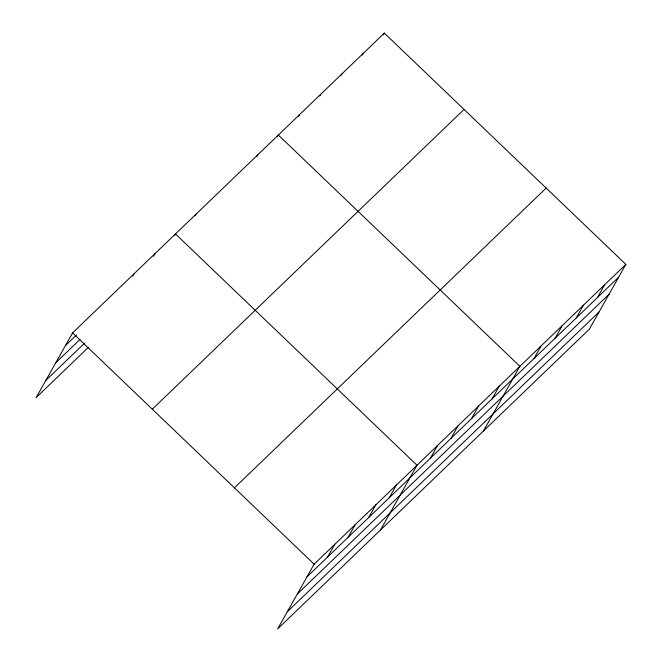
<?xml version="1.0" encoding="UTF-8"?>
<svg xmlns="http://www.w3.org/2000/svg" width="662" height="662" viewBox="0 0 662 662"><rect width="100%" height="100%" fill="white"/><g stroke="black" fill="none" stroke-linecap="round" stroke-linejoin="round"><path stroke-width="0.99" d="M625.863 264.395L314.127 564.173L277.659 628.9L589.395 329.122L625.863 264.395L384.341 33.1L72.605 332.878L36.137 397.605L88.311 347.434M132.897 276.062L134.328 273.522M153.476 256.277L154.908 253.736M174.528 235.647L175.48 233.951L417.002 465.245L380.534 529.972M195.1 215.862L196.051 214.165M256.823 156.505L257.775 154.809M277.395 136.72L278.354 135.023L519.877 366.318L483.401 431.045M298.595 116.33L299.547 114.642M319.796 95.949L320.747 94.252M340.996 75.559L341.948 73.871M362.188 55.178L363.14 53.481M383.389 34.788L384.341 33.1M327.558 557.073L334.707 544.387M348.129 537.287L355.279 524.602M368.709 517.502L375.851 504.816M389.281 497.716L396.43 485.031M430.432 458.145L437.574 445.46M451.004 438.36L458.154 425.674M471.576 418.574L478.725 405.889M492.156 398.789L499.297 386.103M533.928 358.614L541.069 345.936M555.12 338.232L562.27 325.555M576.321 317.851L583.47 305.165M597.521 297.461L604.663 284.784M65.464 345.564L76.486 334.964M55.782 362.735L80.036 339.416M45.81 380.427L84.761 342.982M152.31 409.207L464.045 109.429M234.422 487.853L546.158 188.066M306.986 576.859L618.722 277.08M297.304 594.029L609.04 294.251M287.333 611.729L599.069 311.943M72.605 332.878L314.127 564.173"/></g></svg>
